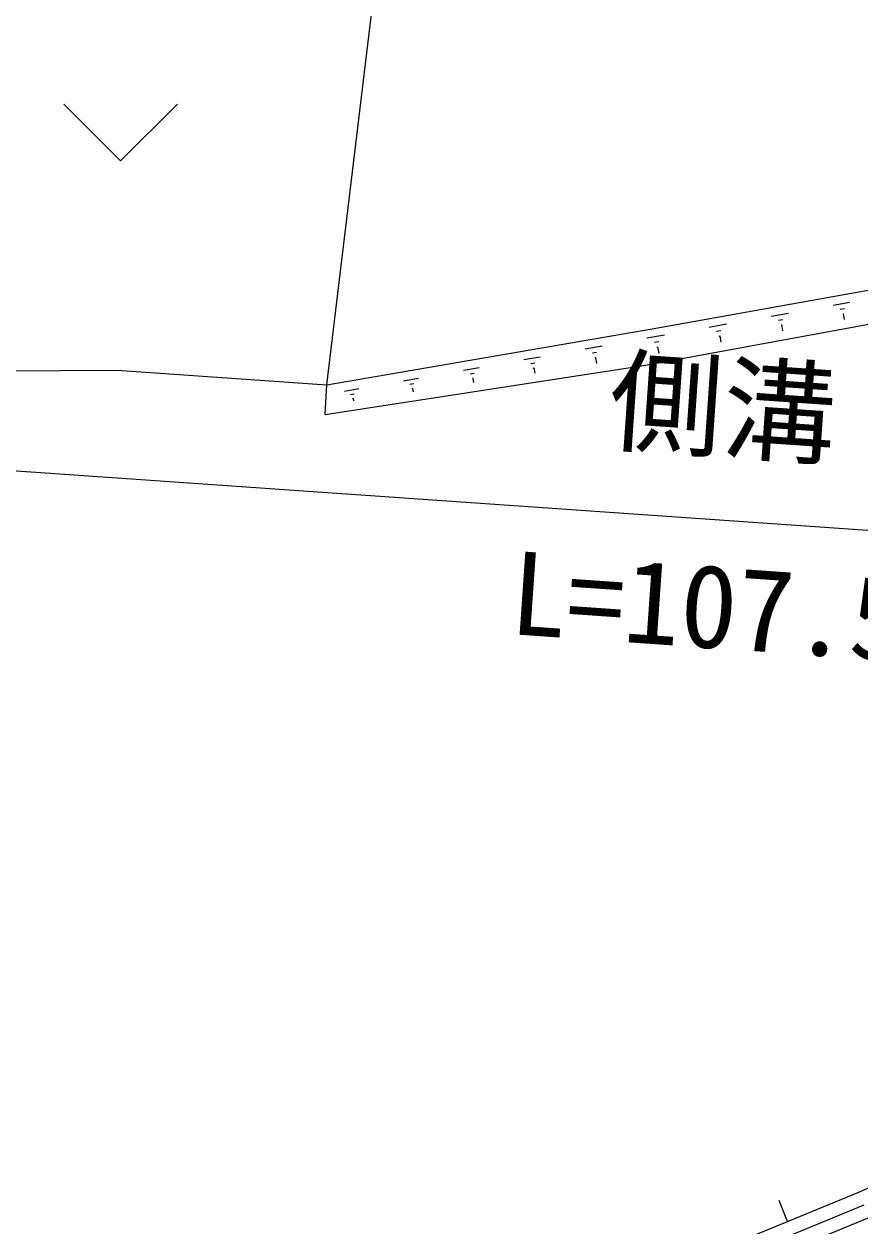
# Model space of a CAD drawing. Units: millimetres, scale not verified. Extents: x 40000 to 680000, y 20000 to 380000.
# Drawn here: x 312605 to 331004, y 240905 to 267362 of the extents above; entities that cross this region are included whole.
import ezdxf
from ezdxf.enums import TextEntityAlignment as Align

# ---------------------------------------------------------------- set-up
doc = ezdxf.new("R2010")
doc.units = ezdxf.units.MM
doc.header["$LTSCALE"] = 1000
doc.layers.add('S-BGD', color=7, linetype='Continuous', lineweight=25)
doc.layers.add('S-STR-HTXT', color=7, linetype='Continuous', lineweight=13)
doc.styles.add('@ＭＳ ゴシック', font='')
doc.styles.add('ＭＳ ゴシック', font='')
doc.styles.get('@ＭＳ ゴシック').set_extended_font_data('@MS Gothic')
doc.styles.get('ＭＳ ゴシック').set_extended_font_data('MS Gothic')

msp = doc.modelspace()

# ---------------------------------------------------------------- linework, layer by layer
at = {"layer": 'S-BGD'}
for p, q in [((319269, 259417), (320310, 268031)), ((313481, 265597), (314731, 264347)), ((315981, 265597), (314731, 264347)), ((326433, 260650), (333090, 261844)), ((330412, 261171), (330783, 261236)), ((326286, 259850), (333156, 261113)), ((329052, 260932), (329428, 260998)), ((330571, 261084), (330664, 261100)), ((330625, 260979), (330648, 260983)), ((330637, 260981), (330658, 260857)), ((319269, 259417), (326433, 260650)), ((327686, 260692), (328068, 260759)), ((327850, 260602), (327945, 260619)), ((329213, 260844), (329307, 260860)), ((329268, 260737), (329292, 260741)), ((329280, 260739), (329303, 260608)), ((326315, 260451), (326702, 260519)), ((326481, 260360), (326577, 260377)), ((327905, 260494), (327929, 260498)), ((327917, 260496), (327942, 260358)), ((324954, 260212), (325328, 260278)), ((325114, 260124), (325208, 260141)), ((326537, 260251), (326562, 260255)), ((326549, 260253), (326575, 260106)), ((319236, 258770), (326286, 259850)), ((323608, 259976), (323967, 260039)), ((323761, 259891), (323851, 259907)), ((325169, 260018), (325192, 260022)), ((325180, 260020), (325204, 259886)), ((314758, 259737), (309724, 259708)), ((314758, 259737), (319269, 259417)), ((320959, 259510), (321289, 259568)), ((322276, 259742), (322621, 259802)), ((322423, 259661), (322510, 259676)), ((322474, 259563), (322495, 259567)), ((322485, 259565), (322501, 259472)), ((323814, 259789), (323836, 259793)), ((323825, 259791), (323845, 259678)), ((319236, 258770), (319269, 259417)), ((319656, 259282), (319972, 259337)), ((321100, 259433), (321183, 259447)), ((321148, 259339), (321169, 259343)), ((321159, 259341), (321171, 259269)), ((319791, 259207), (319870, 259221)), ((319837, 259118), (319857, 259121)), ((319847, 259120), (319856, 259067)), ((338254, 244931), (330976, 241642)), ((330976, 241642), (325059, 239216)), ((325168, 238936), (331094, 241367)), ((329413, 241001), (329223, 241464)), ((331213, 241091), (325277, 238657))]:
    msp.add_line(p, q, dxfattribs=at)
at = {"layer": 'S-STR-HTXT'}
msp.add_line((274291, 260188), (381343, 252728), dxfattribs=at)

# ---------------------------------------------------------------- texts
at = {"layer": 'S-STR-HTXT', "style": 'ＭＳ ゴシック'}
msp.add_text('側溝', height=1833, rotation=356.014, dxfattribs=at).set_placement((327887, 257456), align=Align.BOTTOM_CENTER)
at = {"layer": 'S-STR-HTXT', "style": '@ＭＳ ゴシック'}
msp.add_text('L=107.5', height=1833, rotation=356.014, dxfattribs=at).set_placement((327747, 255461), align=Align.TOP_CENTER)

doc.saveas('drawing.dxf')
